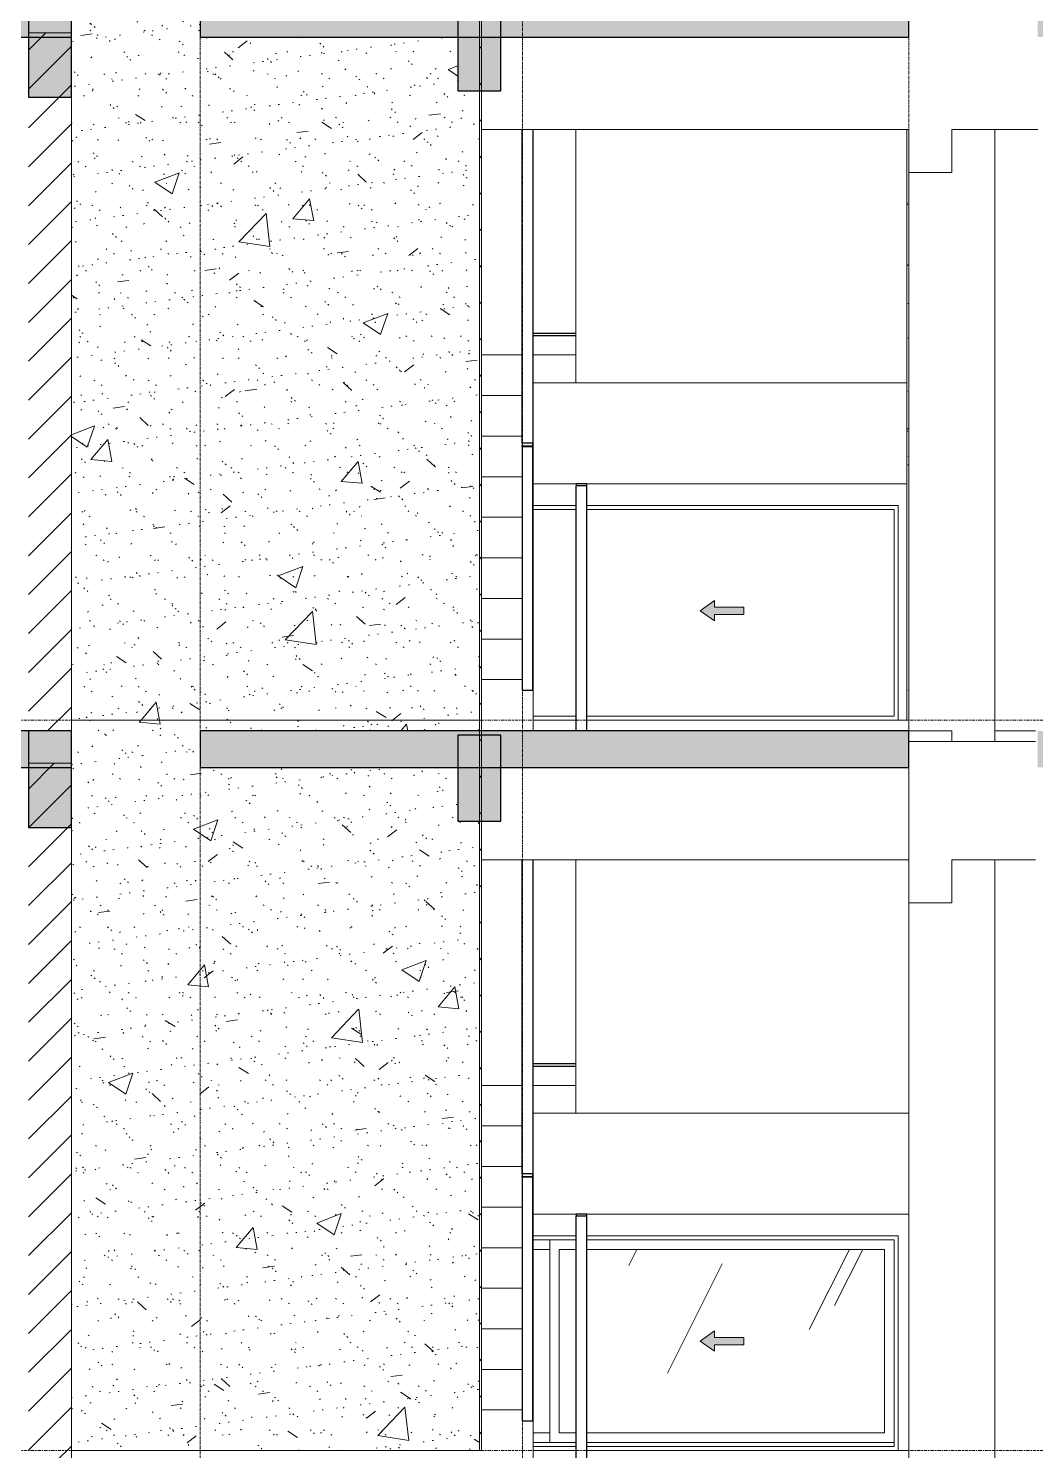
# Model space of a CAD drawing. Header units: millimetres. Extents: x 25061 to 259291, y -8723 to 35400.
# Drawn here: x 114153 to 118842, y 9000 to 15620 of the extents above; entities that cross this region are included whole.
import ezdxf

# ---------------------------------------------------------------- set-up
doc = ezdxf.new("R2010")
doc.units = ezdxf.units.MM
for name, pattern in [('1 NÉT CALL OUT', [6, 3, -3]), ('Centre', [31.75, 6.35, -4.7625, 15.875, -4.7625]), ('Dash 1_8_', [6.35, 3.175, -3.175]), ('Grid Line', [22.225, 12.7, -3.175, 3.175, -3.175])]:
    doc.linetypes.add(name, pattern=pattern)
for name, color, linetype, lineweight in [('0-1', 7, 'Continuous', 5), ('A-AREA', 32, 'Dash 1_8_', 9), ('A-DETL-GENF', 92, 'Continuous', 9), ('A-FLOR-1', 10, 'Continuous', 25), ('A-FLOR-LEVL-2', 51, 'Centre', 9), ('A-FLOR-PATT-1', 7, 'Continuous', 9), ('A-GLAZ', 151, 'Continuous', 9), ('A-GLAZ-1', 7, '1 NÉT CALL OUT', 9), ('A-GLAZ-2', 151, '1 NÉT CALL OUT', 9), ('A-WALL', 113, 'Continuous', 9), ('A-WALL-1', 113, 'Continuous', 18), ('A-WALL-PATT-4', 111, 'Continuous', 9), ('I-WALL', 2, 'Continuous', 9), ('I-WALL-3', 2, 'Continuous', 18), ('S-BEAM-1', 12, 'Continuous', 5), ('S-BEAM-2', 10, 'Continuous', 25), ('S-BEAM-3', 7, 'Continuous', 9), ('S-COLS-1', 7, 'Continuous', 9), ('S-GRID-1', 1, 'Grid Line', 9), ('S-STRS', 31, 'Continuous', 9)]:
    doc.layers.add(name, color=color, linetype=linetype, lineweight=lineweight)
pattern_1 = [(63.435, (82989.9, 14236.3), (-0.002, 1625.6), [567.96, -3066.99]), (63.435, (81364.3, 14236.3), (-0.002, 1625.6), [567.96, -3066.99]), (63.435, (83768.1, 14550.35), (-0.002, 1625.6), [567.96, -3066.99]), (63.435, (82142.5, 14550.35), (-0.002, 1625.6), [567.96, -3066.99]), (63.435, (83650.3, 14439.5), (-0.002, 1625.6), [567.96, -3066.99]), (63.435, (82024.7, 14439.5), (-0.002, 1625.6), [567.96, -3066.99]), (63.435, (83530.26, 15074.4), (-0.002, 1625.6), [276.055, -3358.896]), (63.435, (81904.66, 15074.4), (-0.002, 1625.6), [276.055, -3358.896]), (63.435, (83451.74, 14976.15), (-0.002, 1625.6), [567.96, -3066.99]), (63.435, (81826.14, 14976.15), (-0.002, 1625.6), [567.96, -3066.99]), (63.435, (83465.6, 15046.7), (-0.002, 1625.6), [567.96, -3066.99]), (63.435, (81840, 15046.7), (-0.002, 1625.6), [567.96, -3066.99]), (63.435, (82809.74, 14737.2), (-0.002, 1625.6), [567.96, -3066.99]), (63.435, (81184.14, 14737.2), (-0.002, 1625.6), [567.96, -3066.99]), (63.435, (82823.6, 14820.35), (-0.002, 1625.6), [567.96, -3066.99]), (63.435, (81198, 14820.35), (-0.002, 1625.6), [567.96, -3066.99]), (63.435, (82827.3, 14880.3), (-0.002, 1625.6), [567.96, -3066.99]), (63.435, (81201.7, 14880.3), (-0.002, 1625.6), [567.96, -3066.99])]
pattern_2 = [(45, (81080.3, 14125), (-84.8528, 84.8528), [])]
pattern_3 = [(50, (81080.3, 14125), (1165.978, -102.01), [121.92, -1341.12]), (355, (81080.3, 14125), (-225.554, 1222.763), [97.536, -1072.896]), (100.451, (81177.5, 14116.5), (940.433, 1120.746), [103.616, -1139.776]), (46.184, (81080.3, 14450.1), (1734.906, -269.074), [182.88, -2011.68]), (96.636, (81224.9, 14427.7), (1519.38, 1583.54), [155.424, -1709.665]), (351.184, (81080.3, 14450.1), (1519.39, 1583.52), [146.304, -1609.344]), (21, (81242.9, 14368.8), (970.332, -654.498), [121.92, -1341.12]), (326, (81242.9, 14368.8), (395.533, 1178.804), [97.536, -1072.896]), (71.451, (81323.7, 14314.3), (1365.87, 524.296), [103.616, -1139.776]), (37.5, (81080.3, 14125), (19.767, 541.1527), [53.645, -1006.246, 53.645, -1035.507, -1076.96]), (37.5, (81080.3, 14125), (19.767, 541.1527), [-2149.043, 53.645, -1023.315]), (7.5, (81080.3, 14125), (427.646, 641.156), [53.645, -567.334, 53.645, -981.862, -410.464]), (7.5, (81080.3, 14125), (427.646, 641.156), [-1656.486, 53.645, -356.819]), (327.5, (80717.8, 14125), (867.782, -36.665), [53.645, -352.755, 53.645, -1214.323, -1682.496]), (327.5, (80717.8, 14125), (867.782, -36.665), [-1674.368, 53.645, -1628.85]), (317.5, (80555.2, 14125), (948.028, 162.731), [53.645, -474.675, 53.645, -788.416, -1194.816]), (317.5, (80555.2, 14125), (948.028, 162.731), [-1370.38, 53.645, -1141.17])]
pattern_4 = [(37.5, (81080.3, 14125), (-5.1206, 156.61216), [5.364, -118.181, 5.364, -132.812, -132.08]), (37.5, (81080.3, 14125), (-5.1206, 156.61216), [-261.722, 5.364, -126.716]), (7.5, (81080.3, 14125), (143.847, 229.3842), [5.364, -61.285, 5.364, -105.989, -42.672]), (7.5, (81080.3, 14125), (143.847, 229.3842), [-178.003, 5.364, -37.308]), (327.5, (80980.33, 14125), (253.1176, 0.4601), [5.364, -35.276, 5.364, -140.94, -191.008]), (327.5, (80980.33, 14125), (253.1176, 0.4601), [-186.944, 5.364, -185.644]), (317.5, (80980.33, 14125), (244.3381, 71.3376), [5.364, -14.956, 5.364, -90.546, -109.728]), (317.5, (80980.33, 14125), (244.3381, 71.3376), [-116.23, 5.364, -104.364])]
pattern_5 = [(45, (81080.3, 14125), (-90.50967, 90.50967), [])]

# ---------------------------------------------------------------- blocks, each defined once
blk = doc.blocks.new('NCV_TKTC_KET CAU_rvt-1-TKCS_MẶT CẮT 1')
at = {"layer": 'A-FLOR-PATT-1'}
h = blk.add_hatch(color=256, dxfattribs=at)
h.paths.add_polyline_path([(127252.4, 15580), (127252.4, 15750), (118852.4, 15750), (118852.4, 15580), (126740, 15580)])
h.paths.add_polyline_path([(33652.6, 15580), (42052.6, 15580), (42052.6, 15750), (33652.6, 15750)])
h.paths.add_polyline_path([(114352.4, 15580), (114352.4, 15750), (105952.4, 15750), (105952.4, 15580), (113942, 15580)])
h.paths.add_polyline_path([(46552.6, 15580), (54952.6, 15580), (54952.6, 15750), (46552.6, 15750)])
h = blk.add_hatch(color=256, dxfattribs=at)
h.paths.add_polyline_path([(45952.6, 15580), (45952.6, 15750), (42652.6, 15750), (42652.6, 15580), (45153.1, 15580)])
h.paths.add_polyline_path([(118252.6, 15580), (118252.6, 15750), (114952.6, 15750), (114952.6, 15580), (117941.4, 15580)])
h = blk.add_hatch(color=256, dxfattribs=at)
h.paths.add_polyline_path([(33652.6, 12180), (42052.6, 12180), (42052.6, 12350), (33652.6, 12350), (33652.6, 12183.4)])
h.paths.add_polyline_path([(54751.6, 12180), (54952.6, 12180), (54952.6, 12350), (46552.6, 12350), (46552.6, 12180), (53151.9, 12180)])
h.paths.add_polyline_path([(127252.4, 12180), (127252.4, 12350), (118852.4, 12350), (118852.4, 12180), (126740, 12180)])
h.paths.add_polyline_path([(105952.4, 12180), (114352.4, 12180), (114352.4, 12350), (105952.4, 12350), (105952.4, 12183.4)])
h = blk.add_hatch(color=256, dxfattribs=at)
h.paths.add_polyline_path([(42652.6, 12180), (45952.6, 12180), (45952.6, 12350), (42652.6, 12350), (42652.6, 12183.4)])
h.paths.add_polyline_path([(114952.6, 12180), (118252.6, 12180), (118252.6, 12350), (114952.6, 12350), (114952.6, 12183.4)])
at = {"layer": 'S-BEAM-1'}
for points in [[(114352.6, 15300), (114352.6, 15750), (114152.6, 15750), (114152.6, 15300)], [(116352.6, 15330), (116352.6, 15730), (116152.6, 15730), (116152.6, 15330), (116341.6, 15330)], [(114352.6, 11900), (114352.6, 12350), (114152.6, 12350), (114152.6, 11900)], [(116352.6, 11930), (116352.6, 12330), (116152.6, 12330), (116152.6, 11930), (116341.6, 11930)]]:
    blk.add_hatch(color=256, dxfattribs=at).paths.add_polyline_path(points)
at = {"layer": 'A-FLOR-1'}
for p, q in [((114352.4, 15580), (114352.4, 15750)), ((114952.6, 15750), (114952.6, 15580)), ((118252.6, 15580), (118252.6, 15750)), ((105952.4, 15580), (114352.4, 15580)), ((114952.6, 15580), (118252.6, 15580)), ((114352.4, 12350), (105952.4, 12350)), ((114352.4, 12180), (114352.4, 12350)), ((118252.6, 12350), (114952.6, 12350)), ((114952.6, 12350), (114952.6, 12180)), ((118252.6, 12180), (118252.6, 12350)), ((105952.4, 12180), (114352.4, 12180)), ((114952.6, 12180), (118252.6, 12180))]:
    blk.add_line(p, q, dxfattribs=at)
at = {"layer": 'S-BEAM-2'}
for p, q in [((114152.6, 15750), (114152.6, 15300)), ((114352.6, 15300), (114352.6, 15750)), ((116152.6, 15730), (116152.6, 15330)), ((116352.6, 15330), (116352.6, 15730)), ((114152.6, 15300), (114352.6, 15300)), ((116152.6, 15330), (116352.6, 15330)), ((114352.6, 12350), (114152.6, 12350)), ((114152.6, 12350), (114152.6, 11900)), ((114352.6, 11900), (114352.6, 12350)), ((116352.6, 12330), (116152.6, 12330)), ((116152.6, 12330), (116152.6, 11930)), ((116352.6, 11930), (116352.6, 12330)), ((116152.6, 11930), (116352.6, 11930)), ((114152.6, 11900), (114352.6, 11900))]:
    blk.add_line(p, q, dxfattribs=at)
at = {"layer": 'S-BEAM-3'}
for p, q in [((116262.6, 15150), (118252.5, 15150)), ((118252.5, 14950), (118252.5, 15150)), ((118452.5, 15150), (118452.5, 14950)), ((118452.5, 15150), (118852.5, 15150)), ((118452.5, 14950), (118252.5, 14950)), ((116502.6, 13500), (116702.6, 13500)), ((116752.6, 13500), (118242.6, 13500)), ((118252.6, 12350), (118452.5, 12350)), ((118452.5, 12300), (118452.5, 12350)), ((118252.6, 12300), (118452.5, 12300)), ((118252.6, 12300), (118452.5, 12300)), ((118452.5, 12300), (118842.5, 12300)), ((118252.5, 11550), (118252.5, 12180)), ((118252.5, 11750), (118252.5, 12180)), ((116262.6, 11750), (118252.5, 11750)), ((118452.5, 11750), (118452.5, 11550)), ((118452.5, 11750), (118842.5, 11750)), ((118452.5, 11550), (118252.5, 11550)), ((116502.6, 10100), (116702.6, 10100)), ((116752.6, 10100), (118252.6, 10100))]:
    blk.add_line(p, q, dxfattribs=at)
at = {"layer": 'S-COLS-1'}
for p, q in [((118652.6, 12300), (118652.6, 15150)), ((118252.6, 12350), (118252.6, 14950)), ((118652.6, 8900), (118652.6, 11750)), ((118252.6, 8950), (118252.6, 11550.1))]:
    blk.add_line(p, q, dxfattribs=at)
blk = doc.blocks.new('1_FAMILY RVT - W01-WxH 1000x3200-V1-TKCS_MẶT CẮT 1')
at = {"layer": 'A-GLAZ'}
h = blk.add_hatch(dxfattribs=at)
h.set_pattern_fill('FP_2', color=256, style=0, pattern_type=2)
h.set_pattern_definition(pattern_1)
h.paths.add_polyline_path([(116541.6, 9082.6), (116580.3, 9082.6), (116580.3, 9936.5), (116502.6, 9936.5), (116502.6, 9082.6)])
h = blk.add_hatch(dxfattribs=at)
h.set_pattern_fill('FP_2', color=256, style=0, pattern_type=2)
h.set_pattern_definition(pattern_1)
h.paths.add_polyline_path([(117483.5, 9082.6), (118139.1, 9082.6), (118139.1, 9936.5), (116752.6, 9936.5), (116752.6, 9082.6), (117348.1, 9082.6)])
h.paths.add_polyline_path([(116624.8, 9082.6), (116702.6, 9082.6), (116702.6, 9936.5), (116624.8, 9936.5), (116624.8, 9142.3)])
h.paths.add_polyline_path([(117348.1, 9462.1), (117280.3, 9509.5), (117348.1, 9557), (117348.1, 9526.5), (117483.5, 9526.5), (117483.5, 9492.6), (117348.1, 9492.6)])
at = {"layer": 'A-GLAZ-2'}
blk.add_hatch(color=256, dxfattribs=at).paths.add_polyline_path([(117348.1, 9462.1), (117348.1, 9492.6), (117483.5, 9492.6), (117483.5, 9526.5), (117348.1, 9526.5), (117348.1, 9557), (117280.3, 9509.5)])
at = {"layer": 'A-DETL-GENF'}
for p, q in [((117280.3, 9509.5), (117348.1, 9557)), ((117280.3, 9509.5), (117348.1, 9557)), ((117348.1, 9557), (117348.1, 9526.5)), ((117348.1, 9557), (117348.1, 9526.5)), ((117348.1, 9462.1), (117280.3, 9509.5)), ((117280.3, 9509.5), (117348.1, 9462.1)), ((117348.1, 9526.5), (117483.5, 9526.5)), ((117483.5, 9526.5), (117348.1, 9526.5)), ((117483.5, 9492.6), (117348.1, 9492.6)), ((117348.1, 9492.6), (117348.1, 9462.1)), ((117483.5, 9492.6), (117348.1, 9492.6)), ((117348.1, 9492.6), (117348.1, 9462.1)), ((117483.5, 9526.5), (117483.5, 9492.6)), ((117483.5, 9526.5), (117483.5, 9492.6))]:
    blk.add_line(p, q, dxfattribs=at)
at = {"layer": 'A-GLAZ'}
for p, q in [((116502.6, 10000), (116702.6, 10000)), ((116752.6, 10000), (118202.6, 10000)), ((118202.6, 10000), (118202.6, 9000)), ((116702.6, 9981), (116502.6, 9981)), ((116502.6, 9936.5), (116580.3, 9936.5)), ((116580.3, 9038.1), (116580.3, 9981)), ((116702.6, 9936.5), (116624.8, 9936.5)), ((116624.8, 9936.5), (116624.8, 9082.6)), ((118183.5, 9981), (116752.6, 9981)), ((118139.1, 9936.5), (116752.6, 9936.5)), ((118139.1, 9082.6), (118139.1, 9936.5)), ((118183.5, 9019), (118183.5, 9981)), ((116580.3, 9082.6), (116502.6, 9082.6)), ((116624.8, 9082.6), (116702.6, 9082.6)), ((116752.6, 9082.6), (118139.1, 9082.6)), ((116502.6, 9038.1), (116702.6, 9038.1)), ((116502.6, 9019), (116702.6, 9019)), ((116702.6, 9038.1), (116580.3, 9038.1)), ((116752.6, 9038.1), (118183.5, 9038.1)), ((118183.5, 9038.1), (116752.6, 9038.1)), ((116752.6, 9019), (118183.5, 9019)), ((116702.6, 9000), (116502.6, 9000)), ((118202.6, 9000), (116752.6, 9000))]:
    blk.add_line(p, q, dxfattribs=at)
blk = doc.blocks.new('Railing - 50 x 10mm-952828-TKCS_MẶT CẮT 1')
at = {"layer": ''}
for p, q in [((44152.6, 27091.3), (44202.6, 27091.3)), ((44152.6, 25950), (44152.6, 27091.3)), ((44202.6, 25950), (44202.6, 27091.3))]:
    blk.add_line(p, q, dxfattribs=at)
blk = doc.blocks.new('Railing - 50 x 10mm-952826-TKCS_MẶT CẮT 1')
at = {"layer": ''}
for p, q in [((44403, 23876.5), (44403, 23872.9)), ((44403, 23872.9), (44453, 23872.9)), ((44403, 22738.9), (44403, 23872.9)), ((44453, 23872.9), (44453, 23876.5)), ((44453, 23872.9), (44453, 22738.9)), ((44453, 22738.9), (44403, 22738.9))]:
    blk.add_line(p, q, dxfattribs=at)
blk = doc.blocks.new('Railing - Railing-948113-TKCS_MẶT CẮT 1')
at = {"layer": ''}
for p, q in [((116702.2, 24400), (116502.2, 24400)), ((116502.2, 24390), (116702.2, 24390))]:
    blk.add_line(p, q, dxfattribs=at)
at = {"extrusion": (0, 0, -1), "zscale": -1}
for name in ['Railing - 50 x 10mm-952828-TKCS_MẶT CẮT 1', 'Railing - 50 x 10mm-952826-TKCS_MẶT CẮT 1']:
    blk.add_blockref(name, (-160905.1, 0), dxfattribs=at)
blk = doc.blocks.new('Top Rail Type - Top Rail_Internal_-948122-TKCS_MẶT CẮT 1')
at = {"layer": ''}
for p, q in [((116752.6, 10100), (116702.6, 10100)), ((116702.6, 10100), (116702.6, 10091.3)), ((116752.6, 10091.3), (116752.6, 10100)), ((116452.2, 6888.9), (116452.2, 8350)), ((116502.2, 8350), (116502.2, 6888.9)), ((116452.2, 6888.9), (116452.2, 6876.5)), ((116502.2, 6888.9), (116452.2, 6888.9)), ((116502.2, 6876.5), (116502.2, 6888.9)), ((116452.2, 6876.5), (116502.2, 6876.5))]:
    blk.add_line(p, q, dxfattribs=at)
blk = doc.blocks.new('1_FAMILY RVT - W01-WxH 1000x3200-V116-TKCS_MẶT CẮT 1')
at = {"layer": 'A-GLAZ-2'}
blk.add_hatch(color=256, dxfattribs=at).paths.add_polyline_path([(117348.1, 12862.1), (117348.1, 12892.6), (117483.5, 12892.6), (117483.5, 12926.5), (117348.1, 12926.5), (117348.1, 12957), (117280.3, 12909.5)])
at = {"layer": 'A-DETL-GENF'}
for p, q in [((117280.3, 12909.5), (117348.1, 12957)), ((117280.3, 12909.5), (117348.1, 12957)), ((117348.1, 12862.1), (117280.3, 12909.5)), ((117280.3, 12909.5), (117348.1, 12862.1)), ((117348.1, 12957), (117348.1, 12926.5)), ((117348.1, 12957), (117348.1, 12926.5)), ((117348.1, 12926.5), (117483.5, 12926.5)), ((117483.5, 12926.5), (117348.1, 12926.5)), ((117483.5, 12926.5), (117483.5, 12892.6)), ((117483.5, 12926.5), (117483.5, 12892.6)), ((117483.5, 12892.6), (117348.1, 12892.6)), ((117348.1, 12892.6), (117348.1, 12862.1)), ((117483.5, 12892.6), (117348.1, 12892.6)), ((117348.1, 12892.6), (117348.1, 12862.1))]:
    blk.add_line(p, q, dxfattribs=at)
at = {"layer": 'A-GLAZ'}
for p, q in [((116502.6, 13400), (116702.6, 13400)), ((116702.6, 13381), (116502.6, 13381)), ((116752.6, 13400), (118202.6, 13400)), ((118183.5, 13381), (116752.6, 13381)), ((118183.5, 12419), (118183.5, 13381)), ((118202.6, 13400), (118202.6, 12400)), ((116502.6, 12419), (116702.6, 12419)), ((116702.6, 12400), (116502.6, 12400)), ((116752.6, 12419), (118183.5, 12419)), ((118202.6, 12400), (116752.6, 12400))]:
    blk.add_line(p, q, dxfattribs=at)

msp = doc.modelspace()

# ---------------------------------------------------------------- hatches: boundary and pattern name
at = {"layer": 'A-WALL-PATT-4'}
h = msp.add_hatch(dxfattribs=at)
h.set_pattern_fill('FP_4', color=256, style=0, pattern_type=2)
h.set_pattern_definition(pattern_3)
h.paths.add_polyline_path([(114352.6, 12400), (116252.6, 12400), (116252.6, 15330), (116152.6, 15330), (116152.6, 15580), (114952.6, 15580), (114952.6, 15750), (116252.6, 15750), (116252.6, 15800), (114352.6, 15800), (114352.6, 13399.9)])
h = msp.add_hatch(dxfattribs=at)
h.set_pattern_fill('FP_5', color=256, style=0, pattern_type=2)
h.set_pattern_definition(pattern_4)
h.paths.add_polyline_path([(114352.6, 12400), (116252.6, 12400), (116252.6, 15330), (116152.6, 15330), (116152.6, 15580), (114952.6, 15580), (114952.6, 15750), (116252.6, 15750), (116252.6, 15800), (114352.6, 15800), (114352.6, 13399.9)])
h = msp.add_hatch(dxfattribs=at)
h.set_pattern_fill('FP_3', color=256, style=0, pattern_type=2)
h.set_pattern_definition(pattern_2)
h.paths.add_polyline_path([(116262.6, 12400), (116262.6, 15800), (116252.6, 15800), (116252.6, 12400)])
h = msp.add_hatch(dxfattribs=at)
h.set_pattern_fill('FP_4', color=256, style=0, pattern_type=2)
h.set_pattern_definition(pattern_3)
h.paths.add_polyline_path([(118252.6, 12400), (118252.5, 15150), (118242.6, 15150), (118242.6, 12400)])
h.paths.add_polyline_path([(118852.2, 15700), (118852.4, 15700), (118852.4, 15800), (118652.6, 15800), (118652.6, 15700), (118842.5, 15700)])
h.paths.add_polyline_path([(118242.6, 15750), (118252.6, 15750), (118252.5, 15800), (118242.6, 15800)])
h = msp.add_hatch(dxfattribs=at)
h.set_pattern_fill('FP_5', color=256, style=0, pattern_type=2)
h.set_pattern_definition(pattern_4)
h.paths.add_polyline_path([(118252.6, 12400), (118252.5, 15150), (118242.6, 15150), (118242.6, 12400)])
h.paths.add_polyline_path([(118852.2, 15700), (118852.4, 15700), (118852.4, 15800), (118652.6, 15800), (118652.6, 15700), (118842.5, 15700)])
h.paths.add_polyline_path([(118242.6, 15750), (118252.6, 15750), (118252.5, 15800), (118242.6, 15800)])
h = msp.add_hatch(dxfattribs=at)
h.set_pattern_fill('FP_8', color=256, style=0, pattern_type=2)
h.set_pattern_definition(pattern_5)
h.paths.add_polyline_path([(114352.6, 12350), (114352.6, 15600), (114152.6, 15600), (114152.6, 12350)])
h = msp.add_hatch(dxfattribs=at)
h.set_pattern_fill('FP_4', color=256, style=0, pattern_type=2)
h.set_pattern_definition(pattern_3)
h.paths.add_polyline_path([(114741.9, 9000), (116252.6, 9000), (116252.6, 11930), (116152.6, 11930), (116152.6, 12180), (114952.6, 12180), (114952.6, 12350), (116252.6, 12350), (116252.6, 12400), (114352.6, 12400), (114352.6, 9000)])
h = msp.add_hatch(dxfattribs=at)
h.set_pattern_fill('FP_5', color=256, style=0, pattern_type=2)
h.set_pattern_definition(pattern_4)
h.paths.add_polyline_path([(114741.9, 9000), (116252.6, 9000), (116252.6, 11930), (116152.6, 11930), (116152.6, 12180), (114952.6, 12180), (114952.6, 12350), (116252.6, 12350), (116252.6, 12400), (114352.6, 12400), (114352.6, 9000)])
h = msp.add_hatch(dxfattribs=at)
h.set_pattern_fill('FP_3', color=256, style=0, pattern_type=2)
h.set_pattern_definition(pattern_2)
h.paths.add_polyline_path([(116252.6, 9000), (116262.6, 9000), (116262.6, 12400), (116252.6, 12400), (116252.6, 9750.5)])
h = msp.add_hatch(dxfattribs=at)
h.set_pattern_fill('FP_8', color=256, style=0, pattern_type=2)
h.set_pattern_definition(pattern_5)
h.paths.add_polyline_path([(114152.6, 8950), (114352.6, 8950), (114352.6, 12200), (114152.6, 12200), (114152.6, 9750.5)])

# ---------------------------------------------------------------- linework, layer by layer
at = {"layer": 'A-AREA'}
for p, q in [((116202.6, 12400), (114352.6, 12400)), ((116502.6, 12400), (116702.6, 12400)), ((116752.6, 12400), (118242.6, 12400)), ((116502.6, 9000), (116702.6, 9000)), ((116752.6, 9000), (118252.6, 9000))]:
    msp.add_line(p, q, dxfattribs=at)
at = {"layer": 'A-FLOR-LEVL-2'}
for p, q in [((25061.1, 12400), (134152.6, 12400)), ((25061.1, 9000), (134152.6, 9000))]:
    msp.add_line(p, q, dxfattribs=at)
at = {"layer": 'A-WALL'}
for p, q in [((118652.6, 15150), (118652.6, 12350)), ((116502.6, 13400), (116702.6, 13400)), ((116752.6, 13400), (118202.6, 13400)), ((118202.6, 13400), (118202.6, 12400)), ((116702.6, 12400), (116502.6, 12400)), ((116752.6, 12400), (118242.6, 12400)), ((118652.6, 12350), (118842.5, 12350)), ((118652.6, 11750), (118652.6, 8950)), ((116502.6, 10000), (116702.6, 10000)), ((116752.6, 10000), (118202.6, 10000)), ((118202.6, 10000), (118202.6, 9000)), ((116702.6, 9000), (116502.6, 9000)), ((118252.6, 9000), (116752.6, 9000)), ((118202.6, 9000), (118242.6, 9000))]:
    msp.add_line(p, q, dxfattribs=at)
at = {"layer": 'A-WALL-1'}
for p, q in [((114352.6, 15600), (114152.6, 15600)), ((114352.6, 12350), (114352.6, 15600)), ((114152.6, 12350), (114352.6, 12350)), ((114352.6, 12200), (114152.6, 12200)), ((114352.6, 8950), (114352.6, 12200))]:
    msp.add_line(p, q, dxfattribs=at)
at = {"layer": 'I-WALL'}
for p, q in [((118242.6, 15150), (118242.6, 12400)), ((116252.6, 12400), (114352.6, 12400)), ((114352.6, 12400), (116252.6, 12400)), ((118242.6, 12400), (118252.6, 12400)), ((114352.6, 9000), (116252.6, 9000))]:
    msp.add_line(p, q, dxfattribs=at)
at = {"layer": 'I-WALL-3'}
for p, q in [((116252.6, 15800), (116252.6, 12400)), ((116262.6, 12400), (116262.6, 15800)), ((116262.6, 12400), (116252.6, 12400)), ((116252.6, 12400), (116252.6, 9000)), ((116252.6, 12400), (116262.6, 12400)), ((116262.6, 9000), (116262.6, 12400)), ((116252.6, 9000), (116262.6, 9000))]:
    msp.add_line(p, q, dxfattribs=at)
at = {"layer": 'S-GRID-1'}
for p, q in [((114952.6, -3283.1), (114952.6, 30285.9)), ((116452.6, -3283.1), (116452.6, 30285.9)), ((118252.6, -3283.1), (118252.6, 30285.9))]:
    msp.add_line(p, q, dxfattribs=at)
at = {"layer": 'S-STRS'}
for p, q in [((116702.2, 15047.9), (116702.2, 15150)), ((116702.2, 14859), (116702.2, 15047.9)), ((116702.2, 14670.1), (116702.2, 14859)), ((116702.2, 14481.3), (116702.2, 14670.1)), ((116702.2, 14292.4), (116702.2, 14481.3)), ((116702.2, 14103.5), (116702.2, 14292.4)), ((116702.2, 13970), (116702.2, 14103.5)), ((116262.6, 14100), (116452.2, 14100)), ((116502.6, 14100), (116702.2, 14100)), ((116502.6, 13911.1), (116502.6, 14100)), ((116502.6, 13970), (116702.2, 13970)), ((116702.2, 13970), (118242.6, 13970)), ((116262.6, 13911.1), (116452.2, 13911.1)), ((116502.6, 13911.1), (116502.6, 13722.2)), ((116262.6, 13722.2), (116452.2, 13722.2)), ((116502.6, 13722.2), (116502.6, 13533.3)), ((116262.6, 13533.3), (116452.2, 13533.3)), ((116502.6, 13533.3), (116502.6, 13344.4)), ((116262.6, 13344.4), (116452.2, 13344.4)), ((116502.6, 13344.4), (116502.6, 13155.6)), ((116262.6, 13155.6), (116452.2, 13155.6)), ((116502.6, 13155.6), (116502.6, 12966.7)), ((116262.6, 12966.7), (116452.2, 12966.7)), ((116502.6, 12966.7), (116502.6, 12777.8)), ((116262.6, 12777.8), (116452.2, 12777.8)), ((116502.6, 12777.8), (116502.6, 12588.9)), ((116262.6, 12588.9), (116452.2, 12588.9)), ((116502.6, 12588.9), (116502.6, 12350)), ((116702.2, 11647.9), (116702.2, 11750)), ((118252.2, 11750.1), (118252.2, 11647.9)), ((116702.2, 11459), (116702.2, 11647.9)), ((118252.2, 11647.9), (118252.2, 11459)), ((116702.2, 11270.1), (116702.2, 11459)), ((118252.2, 11459), (118252.2, 11270.1)), ((116702.2, 11081.3), (116702.2, 11270.1)), ((118252.2, 11270.1), (118252.2, 11081.3)), ((116702.2, 10892.4), (116702.2, 11081.3)), ((118252.2, 11081.3), (118252.2, 10892.4)), ((116702.2, 10703.5), (116702.2, 10892.4)), ((118252.2, 10892.4), (118252.2, 10703.5)), ((116262.6, 10700), (116452.2, 10700)), ((116502.6, 10700), (116702.2, 10700)), ((116502.6, 10511.1), (116502.6, 10700)), ((116702.2, 10570), (116702.2, 10703.5)), ((118252.2, 10703.5), (118252.2, 10570)), ((116502.6, 10570), (116702.2, 10570)), ((116702.2, 10570), (118252.2, 10570)), ((116262.6, 10511.1), (116452.2, 10511.1)), ((116502.6, 10511.1), (116502.6, 10322.2)), ((116262.6, 10322.2), (116452.2, 10322.2)), ((116502.6, 10322.2), (116502.6, 10133.3)), ((116262.6, 10133.3), (116452.2, 10133.3)), ((116502.6, 10133.3), (116502.6, 9944.4)), ((116262.6, 9944.4), (116452.2, 9944.4)), ((116502.6, 9944.4), (116502.6, 9755.6)), ((116262.6, 9755.6), (116452.2, 9755.6)), ((116502.6, 9755.6), (116502.6, 9566.7)), ((116262.6, 9566.7), (116452.2, 9566.7)), ((116502.6, 9566.7), (116502.6, 9377.8)), ((116262.6, 9377.8), (116452.2, 9377.8)), ((116502.6, 9377.8), (116502.6, 9188.9)), ((116262.6, 9188.9), (116452.2, 9188.9)), ((116502.6, 9188.9), (116502.6, 8950))]:
    msp.add_line(p, q, dxfattribs=at)

# ---------------------------------------------------------------- block references
at = {"layer": ''}
for name, p in [('Top Rail Type - Top Rail_Internal_-948122-TKCS_MẶT CẮT 1', (0, 6800)), ('Railing - Railing-948113-TKCS_MẶT CẮT 1', (0, -10200)), ('Top Rail Type - Top Rail_Internal_-948122-TKCS_MẶT CẮT 1', (0, 3400)), ('Railing - Railing-948113-TKCS_MẶT CẮT 1', (0, -13600)), ('Top Rail Type - Top Rail_Internal_-948122-TKCS_MẶT CẮT 1', (0, 0)), ('Railing - Railing-948113-TKCS_MẶT CẮT 1', (0, -17000))]:
    msp.add_blockref(name, p, dxfattribs=at)
at = {"layer": '0-1'}
msp.add_blockref('NCV_TKTC_KET CAU_rvt-1-TKCS_MẶT CẮT 1', (0, 0), dxfattribs=at)
at = {"layer": 'A-GLAZ-1'}
for name in ['1_FAMILY RVT - W01-WxH 1000x3200-V116-TKCS_MẶT CẮT 1', '1_FAMILY RVT - W01-WxH 1000x3200-V1-TKCS_MẶT CẮT 1']:
    msp.add_blockref(name, (0, 0), dxfattribs=at)

doc.saveas('drawing.dxf')
